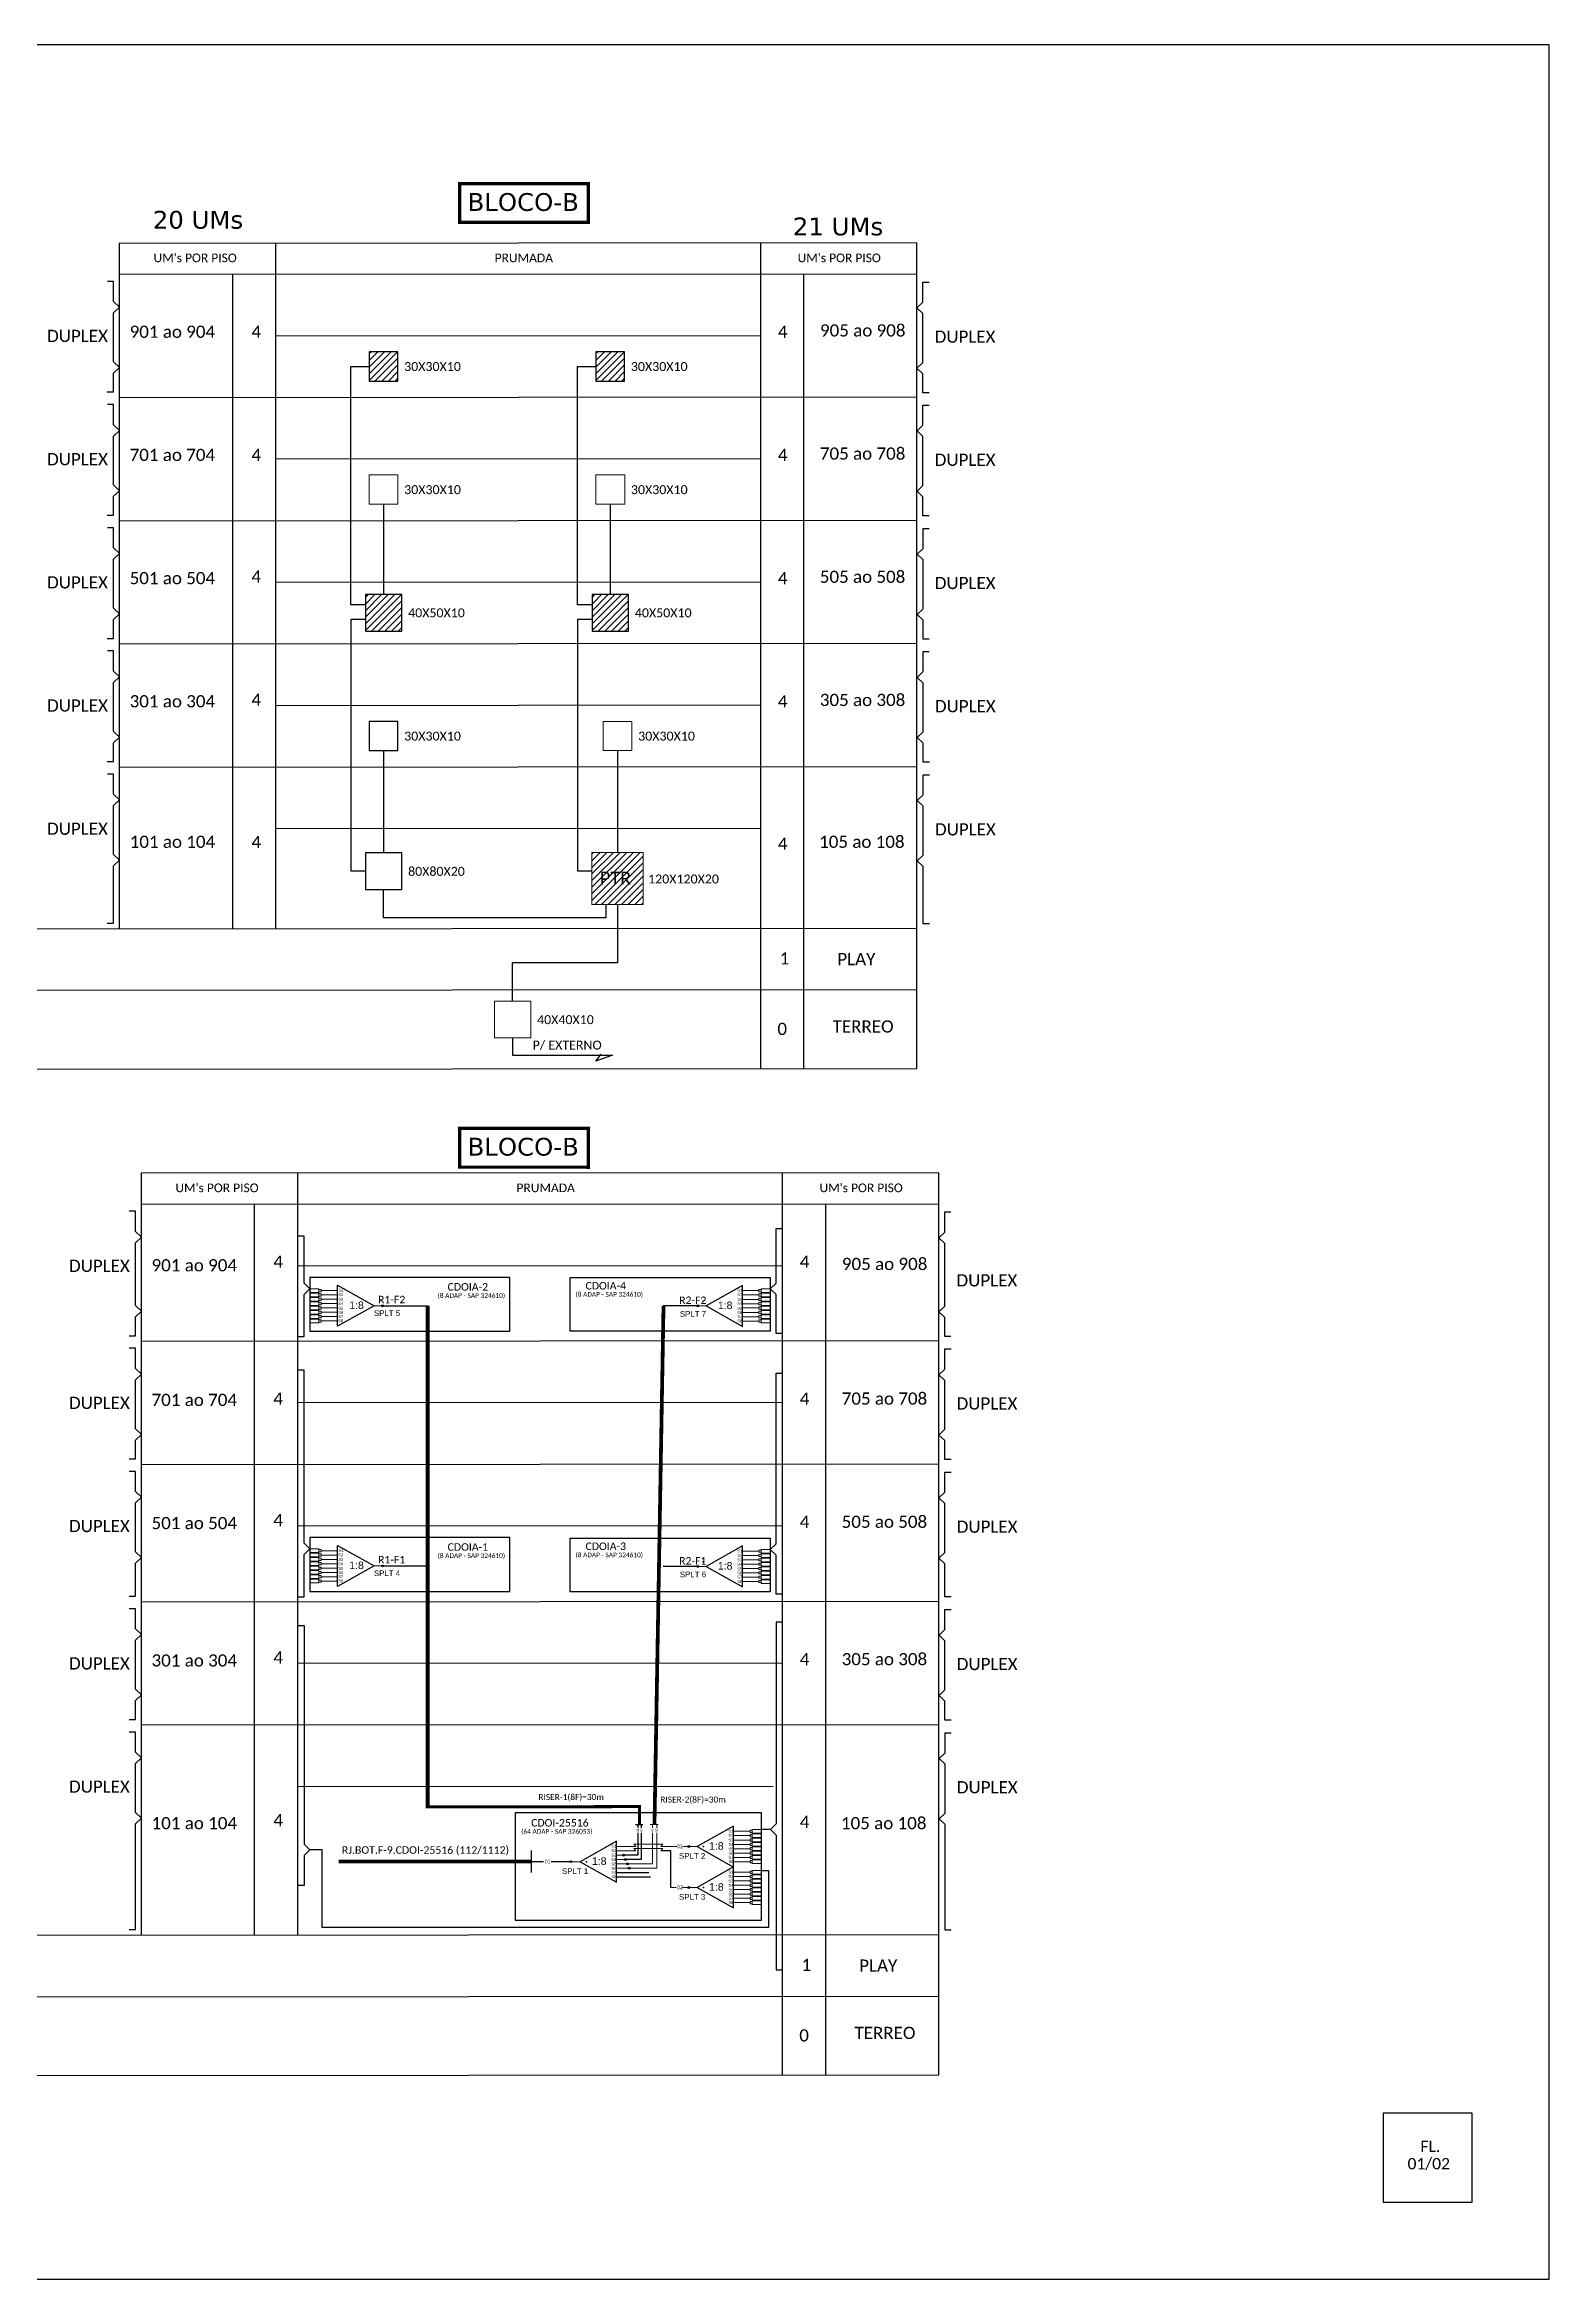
# Model space of a CAD drawing. Extents: x -4 to 1788, y 1 to 595.
# Drawn here: x 437 to 837, y 1 to 595 of the extents above; entities that cross this region are included whole.
import ezdxf
from ezdxf.enums import TextEntityAlignment as Align

# ---------------------------------------------------------------- set-up
doc = ezdxf.new("R2010")
doc.units = 0
doc.layers.add('CAP a instalar', color=1, linetype='Continuous')
doc.layers.add('label_cabos', color=7, linetype='Continuous')
doc.styles.add('ARIAL', font='arial.ttf')
doc.styles.add('siredit', font='verdana.ttf')
doc.styles.add('WMF-Calibri0', font='calibri.ttf')
doc.linetypes.add('RESERVA', pattern='A,0.5,-0.15,["RESERVA",Standard,S=0.18,R=0,X=0,Y=-0.1],-1.3', length=1.95)

# ---------------------------------------------------------------- blocks, each defined once
blk = doc.blocks.new('SPLT_1-8_SC-APC_ESQ')
at = {"color": 3, "lineweight": 0}
for points in [[(2.41, -3.02), (0, -3.02)], [(2.41, -4), (0, -4)], [(2.41, -4.17), (0, -4.17)], [(2.41, -5.16), (0, -5.16)], [(2.41, -5.32), (0, -5.32)], [(2.41, -3.02), (2.41, -4)], [(2.41, -4.17), (2.41, -5.16)], [(2.41, -5.32), (2.41, -6.31)], [(2.99, -3.51), (7.37, -3.51)], [(7.37, -4.66), (2.99, -4.66)], [(7.37, -5.82), (2.99, -5.82)], [(2.41, -6.31), (0, -6.31)], [(2.41, -6.48), (0, -6.48)], [(2.41, -7.46), (0, -7.46)], [(2.41, -7.63), (0, -7.63)], [(2.41, -8.62), (0, -8.62)], [(2.41, -8.78), (0, -8.78)], [(2.41, -9.77), (0, -9.77)], [(2.41, -9.94), (0, -9.94)], [(2.41, -10.92), (0, -10.92)], [(2.41, -11.09), (0, -11.09)], [(2.41, -6.48), (2.41, -7.46)], [(2.41, -7.63), (2.41, -8.62)], [(2.41, -8.78), (2.41, -9.77)], [(2.41, -9.94), (2.41, -10.92)], [(2.41, -11.09), (2.41, -12.08)], [(7.37, -6.97), (2.99, -6.97)], [(7.37, -8.12), (2.99, -8.12)], [(7.37, -9.28), (2.99, -9.28)], [(7.37, -10.43), (2.99, -10.43)], [(7.37, -11.58), (2.99, -11.58)], [(2.41, -12.08), (0, -12.08)]]:
    blk.add_lwpolyline(points, dxfattribs=at)
for points in [[(2.99, -3.22), (2.41, -3.22), (2.41, -3.8), (2.99, -3.8)], [(2.99, -4.38), (2.41, -4.38), (2.41, -4.95), (2.99, -4.95)], [(2.99, -5.53), (2.41, -5.53), (2.41, -6.1), (2.99, -6.1)], [(2.99, -6.68), (2.41, -6.68), (2.41, -7.26), (2.99, -7.26)], [(2.99, -7.84), (2.41, -7.84), (2.41, -8.41), (2.99, -8.41)], [(2.99, -8.99), (2.41, -8.99), (2.41, -9.56), (2.99, -9.56)], [(2.99, -10.14), (2.41, -10.14), (2.41, -10.72), (2.99, -10.72)], [(2.99, -11.3), (2.41, -11.3), (2.41, -11.87), (2.99, -11.87)]]:
    blk.add_lwpolyline(points, close=True, dxfattribs=at)
at = {"color": 1}
blk.add_lwpolyline([(7.37, -2.1), (17.04, -7.55), (7.37, -13), (7.37, -2.1)], dxfattribs=at)
at = {"color": 1, "lineweight": 0}
blk.add_lwpolyline([(17.04, -7.55), (19.26, -7.55)], dxfattribs=at)
at = {"color": 1, "style": 'ARIAL'}
for s, height, p in [('S3', 0.75, (7.55, -6.18)), ('S2', 0.75, (7.56, -4.97)), ('S1', 0.75, (7.7, -3.78)), ('S5', 0.75, (7.55, -8.57)), ('S4', 0.75, (7.55, -7.36)), ('S6', 0.75, (7.55, -9.69)), ('S7', 0.75, (7.55, -10.78)), ('S8', 0.75, (7.55, -11.9)), ('1:8', 2, (10.45, -8.4))]:
    blk.add_text(s, height=height, dxfattribs=at).set_placement(p)
blk = doc.blocks.new('SPLITTER_')
blk.add_point((0, 0))
at = {"style": 'ARIAL', "flags": 4}
blk.add_attdef('SPLT', (0, -3.26), '', height=1.5, dxfattribs=at)
blk = doc.blocks.new('SPLT_1-8_SC-APC')
at = {"color": 1}
blk.add_lwpolyline([(-7.37, -2.1), (-17.04, -7.55), (-7.37, -13), (-7.37, -2.1)], dxfattribs=at)
at = {"color": 3, "lineweight": 0}
for points in [[(-2.99, -3.51), (-7.37, -3.51)], [(-7.37, -4.66), (-2.99, -4.66)], [(-7.37, -5.82), (-2.99, -5.82)], [(-2.41, -3.02), (-2.41, -4)], [(-2.41, -3.02), (0, -3.02)], [(-2.41, -4), (0, -4)], [(-2.41, -4.17), (-2.41, -5.16)], [(-2.41, -4.17), (0, -4.17)], [(-2.41, -5.16), (0, -5.16)], [(-2.41, -5.32), (-2.41, -6.31)], [(-2.41, -5.32), (0, -5.32)], [(-7.37, -6.97), (-2.99, -6.97)], [(-7.37, -8.12), (-2.99, -8.12)], [(-7.37, -9.28), (-2.99, -9.28)], [(-7.37, -10.43), (-2.99, -10.43)], [(-7.37, -11.58), (-2.99, -11.58)], [(-2.41, -6.31), (0, -6.31)], [(-2.41, -6.48), (-2.41, -7.46)], [(-2.41, -6.48), (0, -6.48)], [(-2.41, -7.46), (0, -7.46)], [(-2.41, -7.63), (-2.41, -8.62)], [(-2.41, -7.63), (0, -7.63)], [(-2.41, -8.62), (0, -8.62)], [(-2.41, -8.78), (-2.41, -9.77)], [(-2.41, -8.78), (0, -8.78)], [(-2.41, -9.77), (0, -9.77)], [(-2.41, -9.94), (-2.41, -10.92)], [(-2.41, -9.94), (0, -9.94)], [(-2.41, -10.92), (0, -10.92)], [(-2.41, -11.09), (-2.41, -12.08)], [(-2.41, -11.09), (0, -11.09)], [(-2.41, -12.08), (0, -12.08)]]:
    blk.add_lwpolyline(points, dxfattribs=at)
for points in [[(-2.99, -3.22), (-2.41, -3.22), (-2.41, -3.8), (-2.99, -3.8)], [(-2.99, -4.38), (-2.41, -4.38), (-2.41, -4.95), (-2.99, -4.95)], [(-2.99, -5.53), (-2.41, -5.53), (-2.41, -6.1), (-2.99, -6.1)], [(-2.99, -6.68), (-2.41, -6.68), (-2.41, -7.26), (-2.99, -7.26)], [(-2.99, -7.84), (-2.41, -7.84), (-2.41, -8.41), (-2.99, -8.41)], [(-2.99, -8.99), (-2.41, -8.99), (-2.41, -9.56), (-2.99, -9.56)], [(-2.99, -10.14), (-2.41, -10.14), (-2.41, -10.72), (-2.99, -10.72)], [(-2.99, -11.3), (-2.41, -11.3), (-2.41, -11.87), (-2.99, -11.87)]]:
    blk.add_lwpolyline(points, close=True, dxfattribs=at)
at = {"color": 1, "lineweight": 0}
blk.add_lwpolyline([(-17.04, -7.55), (-19.26, -7.55)], dxfattribs=at)
at = {"color": 1, "style": 'ARIAL'}
for s, height, p in [('S1', 0.75, (-8.74, -3.78)), ('S2', 0.75, (-8.74, -4.97)), ('S3', 0.75, (-8.74, -6.18)), ('1:8', 2, (-13.91, -8.4)), ('S4', 0.75, (-8.74, -7.36)), ('S5', 0.75, (-8.74, -8.57)), ('S6', 0.75, (-8.74, -9.69)), ('S7', 0.75, (-8.74, -10.78)), ('S8', 0.75, (-8.74, -11.9))]:
    blk.add_text(s, height=height, dxfattribs=at).set_placement(p)
blk = doc.blocks.new('SPLITTER FUTURO')
blk.add_point((0, 0))
at = {"style": 'ARIAL', "text_generation_flag": 6, "flags": 4}
for tag, p, height in [('SPLT', (-6.22, -4.1), 1.5), ('INSTAL.', (-6.25, -6.09), 1.25)]:
    blk.add_attdef(tag, p, '', height=height, rotation=180, dxfattribs=at)

msp = doc.modelspace()

# ---------------------------------------------------------------- hatches: boundary and pattern name
h = msp.add_hatch()
h.set_pattern_fill('ANSI31', color=1, scale=10, style=0)
h.set_pattern_definition([(45, (-95.8005, 118.3295), (-0.8838835, 0.8838835), [])])
h.paths.add_polyline_path([(531.11, 513.59), (523.45, 513.61), (523.45, 505.87), (531.11, 505.85)])
h.paths.add_polyline_path([(527.7, 506.65), (527.7, 511.79)], flags=16)
h = msp.add_hatch()
h.set_pattern_fill('ANSI31', color=1, scale=10, style=0)
h.set_pattern_definition([(45, (-35.532, 118.3295), (-0.8838835, 0.8838835), [])])
h.paths.add_polyline_path([(591.38, 513.59), (583.72, 513.61), (583.72, 505.87), (591.38, 505.85)])
h.paths.add_polyline_path([(587.97, 506.65), (587.97, 511.79)], flags=16)
h = msp.add_hatch()
h.set_pattern_fill('ANSI31', color=1, scale=10, style=0)
h.set_pattern_definition([(45, (-94.7904, 53.8315), (-0.8838835, 0.8838835), [])])
h.paths.add_polyline_path([(532.12, 449.09), (522.55, 449.09), (522.55, 439.39), (532.12, 439.39)])
h.paths.add_polyline_path([(528.71, 442.15), (528.71, 447.3)], flags=16)
h = msp.add_hatch()
h.set_pattern_fill('ANSI31', color=1, scale=10, style=0)
h.set_pattern_definition([(45, (-34.5218, 53.8315), (-0.8838835, 0.8838835), [])])
h.paths.add_polyline_path([(592.39, 449.09), (582.82, 449.09), (582.82, 439.39), (592.39, 439.39)])
h.paths.add_polyline_path([(588.98, 442.15), (588.98, 447.3)], flags=16)
h = msp.add_hatch()
h.set_pattern_fill('ANSI31', color=1, scale=10, style=0)
h.set_pattern_definition([(45, (-65.6561, -17.2153), (-0.8838835, 0.8838835), [])])
h.paths.add_polyline_path([(596.27, 380.51), (582.7, 380.51), (582.7, 366.75), (596.27, 366.75)])
h.paths.add_polyline_path([(583.94, 371.1), (594.02, 371.1), (594.02, 376.25), (583.94, 376.25)], flags=24)
h = msp.add_hatch(color=3)
h.dxf.hatch_style = 1
edge = h.paths.add_edge_path()
edge.add_arc((526.99, 260.03), 0.242, 0, 360)
h = msp.add_hatch(color=3)
h.dxf.hatch_style = 1
edge = h.paths.add_edge_path()
edge.add_arc((610.81, 260.02), 0.242, 0, 360)
h = msp.add_hatch(color=3)
h.dxf.hatch_style = 1
edge = h.paths.add_edge_path()
edge.add_arc((526.99, 190.89), 0.242, 0, 360)
h = msp.add_hatch(color=3)
h.dxf.hatch_style = 1
edge = h.paths.add_edge_path()
edge.add_arc((610.81, 190.76), 0.242, 0, 360)
h = msp.add_hatch(color=3)
h.dxf.hatch_style = 1
edge = h.paths.add_edge_path()
edge.add_arc((591.11, 114), 0.242, 0, 360)
h = msp.add_hatch(color=3)
h.dxf.hatch_style = 1
edge = h.paths.add_edge_path()
edge.add_arc((591.61, 112.85), 0.242, 0, 360)
h = msp.add_hatch(color=3)
h.dxf.hatch_style = 1
edge = h.paths.add_edge_path()
edge.add_arc((608.46, 116.31), 0.242, 0, 360)
h = msp.add_hatch(color=3)
h.dxf.hatch_style = 1
edge = h.paths.add_edge_path()
edge.add_arc((577.11, 112.28), 0.242, 0, 360)
h = msp.add_hatch(color=3)
h.dxf.hatch_style = 1
edge = h.paths.add_edge_path()
edge.add_arc((592.11, 111.7), 0.242, 0, 360)
h = msp.add_hatch(color=3)
h.dxf.hatch_style = 1
edge = h.paths.add_edge_path()
edge.add_arc((592.61, 110.54), 0.242, 0, 360)
h = msp.add_hatch(color=3)
h.dxf.hatch_style = 1
edge = h.paths.add_edge_path()
edge.add_arc((608.46, 105.41), 0.242, 0, 360)

# ---------------------------------------------------------------- linework, layer by layer
for p, q in [((837.17, 595.26), (-3.83, 595.26)), ((837.17, 1.26), (837.17, 595.26)), ((-3.83, 1.26), (837.17, 1.26))]:
    msp.add_line(p, q)
at = {"color": 5}
for p, q in [((526.99, 260.03), (539.01, 260.03)), ((526.99, 190.89), (539.01, 190.89))]:
    msp.add_line(p, q, dxfattribs=at)
at = {"color": 6}
for p, q in [((610.81, 260.02), (601.6, 260.02)), ((610.81, 190.76), (601.6, 190.76))]:
    msp.add_line(p, q, dxfattribs=at)
for points in [[(174.9, 542.25), (174.9, 322.8), (669.07, 323.15), (669.07, 542.6)], [(457.1, 360.28), (457.1, 542.6)], [(498.69, 360.32), (498.69, 542.6)], [(627.48, 542.6), (627.48, 323.12)], [(487.12, 534.37), (487.12, 360.31)], [(639.05, 323.13), (639.05, 534.37)], [(498.69, 517.88), (627.48, 517.97)], [(457.1, 501.48), (669.07, 501.63)], [(498.69, 485.14), (627.48, 485.23)], [(457.1, 468.73), (669.07, 468.88)], [(498.69, 452.38), (627.48, 452.48)], [(457.1, 435.99), (669.07, 436.14)], [(498.69, 419.63), (627.48, 419.74)], [(457.1, 403.25), (669.07, 403.4)], [(498.69, 386.89), (627.48, 386.99)], [(174.9, 360.1), (669.07, 360.45)], [(174.9, 343.73), (669.07, 344.08)], [(174.9, 295.05), (174.9, 55.26), (674.88, 55.61), (674.88, 295.4)], [(462.91, 92.75), (462.91, 295.4)], [(504.5, 92.78), (504.5, 295.4)], [(633.29, 295.4), (633.29, 55.58)], [(492.93, 287.18), (492.93, 92.77)], [(644.86, 55.59), (644.86, 287.18)], [(504.5, 270.69), (633.29, 270.78)], [(462.91, 250.63), (674.88, 250.78)], [(504.5, 234.29), (633.29, 234.38)], [(462.91, 217.88), (674.88, 218.03)], [(504.5, 201.53), (633.29, 201.63)], [(462.91, 181.37), (674.88, 181.52)], [(504.5, 165.01), (633.29, 165.11)], [(462.91, 148.62), (674.88, 148.77)], [(504.5, 132.27), (630.89, 132.37)], [(174.9, 92.56), (674.88, 92.91)], [(174.9, 76.19), (674.88, 76.54)]]:
    msp.add_lwpolyline(points)
at = {"color": 0}
for points in [[(669.07, 542.6), (457.1, 542.45)], [(457.1, 534.22), (669.07, 534.37)], [(674.88, 295.4), (462.91, 295.25)], [(462.91, 287.03), (674.88, 287.18)]]:
    msp.add_lwpolyline(points, dxfattribs=at)
at = {"color": 1}
for points in [[(453.87, 502.94), (455.52, 502.94), (455.53, 507.97), (457.1, 509.48), (455.53, 510.98), (455.53, 524), (457.1, 525.5), (455.53, 527.01), (455.53, 532.35), (453.88, 532.35)], [(672.3, 502.76), (670.65, 502.76), (670.64, 507.78), (669.07, 509.29), (670.64, 510.8), (670.64, 523.81), (669.07, 525.32), (670.64, 526.83), (670.64, 532.16), (672.29, 532.16)], [(453.87, 470.18), (455.52, 470.18), (455.53, 475.21), (457.1, 476.71), (455.53, 478.22), (455.53, 491.24), (457.1, 492.74), (455.53, 494.25), (455.53, 499.58), (453.88, 499.59)], [(672.32, 470.01), (670.67, 470.01), (670.66, 475.04), (669.1, 476.55), (670.66, 478.06), (670.66, 491.07), (669.1, 492.58), (670.66, 494.08), (670.66, 499.42), (672.31, 499.42)], [(453.87, 437.44), (455.52, 437.44), (455.53, 442.46), (457.1, 443.97), (455.53, 445.48), (455.53, 458.49), (457.1, 460), (455.53, 461.51), (455.53, 466.84), (453.88, 466.84)], [(672.35, 437.27), (670.69, 437.27), (670.69, 442.3), (669.12, 443.8), (670.69, 445.31), (670.69, 458.33), (669.12, 459.83), (670.69, 461.34), (670.69, 466.67), (672.34, 466.68)], [(453.87, 404.69), (455.52, 404.69), (455.53, 409.72), (457.1, 411.23), (455.53, 412.73), (455.53, 425.75), (457.1, 427.26), (455.53, 428.76), (455.53, 434.1), (453.88, 434.1)], [(672.37, 404.53), (670.72, 404.53), (670.71, 409.55), (669.14, 411.06), (670.71, 412.57), (670.71, 425.58), (669.14, 427.09), (670.71, 428.6), (670.71, 433.93), (672.36, 433.93)], [(453.87, 361.75), (455.52, 361.75), (455.53, 376.97), (457.1, 378.48), (455.53, 379.99), (455.53, 393), (457.1, 394.51), (455.53, 396.02), (455.53, 401.35), (453.88, 401.35)], [(672.39, 361.58), (670.74, 361.58), (670.73, 376.81), (669.17, 378.32), (670.73, 379.82), (670.73, 392.84), (669.17, 394.34), (670.73, 395.85), (670.73, 401.19), (672.38, 401.19)], [(561.59, 331.22), (561.59, 326.67), (588.12, 326.67)], [(583.71, 325.08), (585.12, 326.91)], [(588.12, 326.67), (583.71, 325.08)], [(459.69, 252.09), (461.34, 252.09), (461.35, 257.12), (462.91, 258.62), (461.35, 260.13), (461.35, 276.8), (462.91, 278.31), (461.35, 279.82), (461.35, 285.15), (459.7, 285.15)], [(678.11, 251.91), (676.46, 251.9), (676.45, 256.93), (674.88, 258.44), (676.45, 259.95), (676.45, 276.62), (674.88, 278.12), (676.45, 279.63), (676.45, 284.97), (678.1, 284.98)], [(459.69, 219.33), (461.34, 219.33), (461.35, 224.35), (462.91, 225.86), (461.35, 227.37), (461.35, 240.38), (462.91, 241.89), (461.35, 243.4), (461.35, 248.73), (459.7, 248.73)], [(678.14, 219.16), (676.48, 219.16), (676.48, 224.19), (674.91, 225.69), (676.47, 227.2), (676.47, 240.22), (674.91, 241.72), (676.47, 243.23), (676.47, 248.57), (678.13, 248.57)], [(459.69, 182.81), (461.34, 182.81), (461.35, 191.61), (462.91, 193.12), (461.35, 194.63), (461.35, 207.64), (462.91, 209.15), (461.35, 210.66), (461.35, 215.99), (459.7, 215.99)], [(678.16, 182.65), (676.51, 182.65), (676.5, 191.44), (674.93, 192.95), (676.5, 194.46), (676.5, 207.47), (674.93, 208.98), (676.5, 210.49), (676.5, 215.82), (678.15, 215.82)], [(459.69, 150.07), (461.34, 150.07), (461.35, 155.09), (462.91, 156.6), (461.35, 158.11), (461.35, 171.13), (462.91, 172.63), (461.35, 174.14), (461.35, 179.47), (459.7, 179.47)], [(678.18, 149.9), (676.53, 149.9), (676.52, 154.93), (674.95, 156.44), (676.52, 157.94), (676.52, 170.96), (674.95, 172.47), (676.52, 173.97), (676.52, 179.31), (678.17, 179.31)], [(459.69, 94.21), (461.34, 94.21), (461.35, 122.35), (462.91, 123.86), (461.35, 125.37), (461.35, 138.38), (462.91, 139.89), (461.35, 141.4), (461.35, 146.73), (459.7, 146.73)], [(678.21, 94.04), (676.55, 94.04), (676.55, 122.18), (674.98, 123.69), (676.54, 125.2), (676.54, 138.21), (674.98, 139.72), (676.54, 141.23), (676.54, 146.56), (678.2, 146.56)], [(566.65, 109.37), (566.65, 115.21)], [(589.23, 117.72), (579.56, 112.27), (589.23, 106.82), (589.23, 117.72)]]:
    msp.add_lwpolyline(points, dxfattribs=at)
for points in [[(531.11, 513.62), (523.45, 513.62), (523.45, 505.85), (531.11, 505.85)], [(591.38, 513.62), (583.72, 513.62), (583.72, 505.85), (591.38, 505.85)], [(532.12, 449.12), (522.49, 449.12), (522.49, 439.36), (532.12, 439.36)], [(592.39, 449.12), (582.76, 449.12), (582.76, 439.36), (592.39, 439.36)], [(560.85, 267.58), (507.72, 267.58), (507.72, 253.26), (560.85, 253.26)], [(576.94, 267.57), (630.07, 267.57), (630.07, 253.25), (576.94, 253.25)], [(560.85, 198.44), (507.72, 198.44), (507.72, 184.12), (560.85, 184.12)], [(576.94, 198.31), (630.07, 198.31), (630.07, 183.99), (576.94, 183.99)], [(627.72, 125.28), (562.32, 125.28), (562.32, 96.7), (627.72, 96.7)]]:
    msp.add_lwpolyline(points, close=True, dxfattribs=at)
at = {"color": 3}
for points in [[(522.49, 446.39), (518.57, 446.39), (518.56, 509.74), (523.45, 509.74)], [(582.76, 446.39), (578.84, 446.39), (578.83, 509.74), (583.72, 509.74)], [(527.29, 473.12), (527.3, 449.12)], [(587.56, 473.12), (587.57, 449.12)], [(522.48, 375.53), (518.68, 375.53), (518.69, 442.51), (522.49, 442.51)], [(582.75, 375.53), (578.95, 375.53), (578.96, 442.51), (582.76, 442.51)], [(527.29, 407.62), (527.29, 380.41)], [(589.49, 407.62), (589.49, 380.41)], [(586.36, 366.75), (586.36, 363.19), (527.29, 363.19), (527.29, 370.65)], [(589.49, 366.75), (589.49, 351.21), (561.52, 351.21), (561.52, 340.98)], [(633.29, 252.65), (631.64, 252.65), (631.63, 263.04), (630.07, 264.55), (631.63, 266.06), (631.63, 280.57), (633.29, 280.57)], [(504.5, 251.83), (506.16, 251.83), (506.16, 263.05), (507.72, 264.56), (506.16, 266.07), (506.16, 278.57), (504.51, 278.57)], [(504.5, 182.69), (506.16, 182.69), (506.16, 193.91), (507.72, 195.42), (506.16, 196.93), (506.16, 242.94), (504.51, 242.94)], [(633.29, 183.39), (631.64, 183.39), (631.63, 193.78), (630.07, 195.29), (631.63, 196.8), (631.63, 242.13), (633.29, 242.13)], [(504.49, 175.03), (506.15, 175.03), (506.16, 116.93), (507.72, 115.42), (506.16, 113.91), (506.16, 111.35), (506.16, 111.35), (506.16, 105.94), (506.16, 105.94), (504.5, 105.94)], [(633.29, 175.97), (631.64, 175.97), (631.69, 122.35), (630.12, 120.84), (631.69, 119.33), (631.64, 113.36), (631.64, 113.36), (631.64, 113.36), (631.64, 83.53), (633.29, 83.53)], [(630.12, 120.84), (627.72, 120.84)], [(510.97, 115.42), (507.72, 115.42)], [(627.72, 109.94), (629.61, 109.94), (629.61, 94.75), (510.98, 94.75), (510.97, 115.42)], [(566.65, 112.29), (569.81, 112.29)], [(571.88, 112.28), (577.11, 112.28)]]:
    msp.add_lwpolyline(points, dxfattribs=at)
at = {"lineweight": 0}
for points in [[(531.12, 480.89), (523.46, 480.89), (523.46, 473.12), (531.12, 473.12)], [(591.39, 480.89), (583.73, 480.89), (583.73, 473.12), (591.39, 473.12)], [(593.32, 415.39), (585.66, 415.39), (585.66, 407.62), (593.32, 407.62)], [(566.4, 340.98), (556.77, 340.98), (556.77, 331.22), (566.4, 331.22)]]:
    msp.add_lwpolyline(points, close=True, dxfattribs=at)
for points in [[(531.12, 415.39), (523.46, 415.39), (523.46, 407.62), (531.12, 407.62)], [(532.11, 380.41), (522.48, 380.41), (522.48, 370.65), (532.11, 370.65)]]:
    msp.add_lwpolyline(points, close=True)
at = {"color": 1, "lineweight": 0}
msp.add_lwpolyline([(596.27, 380.51), (582.7, 380.51), (582.7, 366.75), (596.27, 366.75)], close=True, dxfattribs=at)
at = {"color": 5}
msp.add_lwpolyline([(595.36, 122.12, 0.8, 0.8, 0), (595.36, 126.9, 0.8, 0.8, 0), (539.01, 126.87, 1, 1, 0), (539.01, 260.03, 1, 1, 0)], format="xyseb", dxfattribs=at)
at = {"color": 6, "const_width": 1}
msp.add_lwpolyline([(599.31, 122.12), (601.71, 260.02)], dxfattribs=at)
at = {"color": 5}
for points in [[(594.89, 119.97), (594.89, 114), (591.11, 114)], [(595.81, 119.97), (595.81, 112.85), (591.61, 112.85)], [(594.29, 122.12), (596.17, 122.12)], [(594.89, 122.12), (594.89, 121.25)], [(595.81, 122.12), (595.81, 121.25)]]:
    msp.add_lwpolyline(points, dxfattribs=at)
at = {"color": 6, "lineweight": 0}
for points in [[(592.35, 111.7), (598.74, 111.7), (598.74, 119.97)], [(592.85, 110.54), (599.9, 110.54), (599.9, 119.97)], [(598.15, 122.12), (600.25, 122.12)], [(598.74, 122.12), (598.74, 121.25)], [(599.9, 122.12), (599.9, 121.25)]]:
    msp.add_lwpolyline(points, dxfattribs=at)
at = {"color": 7, "lineweight": 0}
for points in [[(589.23, 116.31), (594.33, 116.31)], [(589.23, 115.16), (590.61, 115.16)], [(589.23, 115.16), (594.33, 115.16)], [(589.23, 114), (591.11, 114)], [(594.33, 116.31), (593.78, 116.93), (594.3, 116.93)], [(594.33, 115.16), (593.78, 115.78), (594.3, 115.78)], [(600.98, 116.31), (601.54, 116.93), (594.3, 116.93)], [(600.98, 115.16), (601.54, 115.78), (594.3, 115.78)], [(605.23, 116.31), (600.98, 116.31)], [(608.22, 116.31), (606.83, 116.31)], [(589.23, 112.85), (591.61, 112.85)], [(589.23, 111.7), (592.11, 111.7)], [(589.23, 110.54), (592.61, 110.54)], [(605.09, 105.41), (603.7, 105.41)], [(608.22, 105.41), (606.83, 105.41)]]:
    msp.add_lwpolyline(points, dxfattribs=at)
at = {"color": 7}
msp.add_lwpolyline([(603.7, 105.41), (603.7, 115.16), (600.98, 115.16)], dxfattribs=at)
at = {"color": 1, "const_width": 1}
msp.add_lwpolyline([(515.35, 112.29), (566.65, 112.29)], dxfattribs=at)
at = {"color": 1, "lineweight": 0}
msp.add_lwpolyline([(579.56, 112.27), (577.34, 112.27)], dxfattribs=at)
at = {"color": 8, "linetype": 'RESERVA', "ltscale": 4}
for points in [[(589.23, 109.39), (597.79, 109.39)], [(589.23, 108.24), (598.29, 108.24)]]:
    msp.add_lwpolyline(points, dxfattribs=at)
at = {"color": 0}
msp.add_lwpolyline([(816.67, 45.46), (792.97, 45.46), (792.97, 21.75), (816.67, 21.75)], close=True, dxfattribs=at)
at = {"color": 3}
for centre in [(526.99, 260.03), (610.81, 260.02), (526.99, 190.89), (610.81, 190.76), (591.11, 114), (591.61, 112.85), (608.46, 116.31), (577.11, 112.28), (592.11, 111.7), (592.61, 110.54), (608.46, 105.41)]:
    msp.add_circle(centre, 0.242, dxfattribs=at)
at = {"layer": 'CAP a instalar', "color": 7, "linetype": 'Continuous', "ltscale": 5, "const_width": 0.876}
for points in [[(547.51, 558.31), (581.76, 558.3), (581.75, 548.01), (547.51, 548.02)], [(547.51, 307.18), (581.76, 307.17), (581.75, 296.88), (547.51, 296.89)]]:
    msp.add_lwpolyline(points, close=True, dxfattribs=at)

# ---------------------------------------------------------------- block references
for p in [(507.72, 267.58), (507.72, 198.44)]:
    msp.add_blockref('SPLT_1-8_SC-APC_ESQ', p)
ref = msp.add_blockref('SPLITTER FUTURO', (526.3, 261.43), dxfattribs=dict(xscale=-1))
ref.add_attrib('SPLT', 'SPLT 5', (524.72, 257.34), dxfattribs={"height": 1.5, "rotation": 180, "style": 'ARIAL', "text_generation_flag": 6})
at = {"color": 3}
for p in [(630.07, 267.57), (630.07, 198.31), (627.72, 123.85), (627.72, 112.96)]:
    msp.add_blockref('SPLT_1-8_SC-APC', p, dxfattribs=at)
ref = msp.add_blockref('SPLITTER FUTURO', (612.27, 261.23))
ref.add_attrib('SPLT', 'SPLT 7', (606.05, 257.14), dxfattribs={"height": 1.5, "rotation": 180, "style": 'ARIAL', "text_generation_flag": 6})
ref = msp.add_blockref('SPLITTER FUTURO', (526.3, 192.29), dxfattribs=dict(xscale=-1))
ref.add_attrib('SPLT', 'SPLT 4', (524.72, 188.19), dxfattribs={"height": 1.5, "rotation": 180, "style": 'ARIAL', "text_generation_flag": 6})
ref = msp.add_blockref('SPLITTER FUTURO', (612.27, 191.97))
ref.add_attrib('SPLT', 'SPLT 6', (606.05, 187.88), dxfattribs={"height": 1.5, "rotation": 180, "style": 'ARIAL', "text_generation_flag": 6})
ref = msp.add_blockref('SPLITTER_', (612.37, 116.31), dxfattribs=dict(xscale=-1))
ref.add_attrib('SPLT', 'SPLT 2', (605.84, 113.05), dxfattribs={"height": 1.5, "style": 'ARIAL'})
ref = msp.add_blockref('SPLITTER_', (581.24, 112.27), dxfattribs=dict(xscale=-1))
ref.add_attrib('SPLT', 'SPLT 1', (574.71, 109.01), dxfattribs={"height": 1.5, "style": 'ARIAL'})
ref = msp.add_blockref('SPLITTER_', (612.37, 105.41), dxfattribs=dict(xscale=-1))
ref.add_attrib('SPLT', 'SPLT 3', (605.84, 102.15), dxfattribs={"height": 1.5, "style": 'ARIAL'})

# ---------------------------------------------------------------- texts
at = {"color": 0, "style": 'WMF-Calibri0'}
for s, p in [("UM's POR PISO", (466.15, 537.44)), ('PRUMADA', (556.82, 537.44)), ("UM's POR PISO", (637.36, 537.44)), ("UM's POR PISO", (471.96, 290.24)), ('PRUMADA', (562.63, 290.24)), ("UM's POR PISO", (643.18, 290.24))]:
    msp.add_text(s, height=2.3, dxfattribs=at).set_placement(p)
at = {"color": 1}
for s, height, style, p in [('DUPLEX', 3.24, 'WMF-Calibri0', (437.86, 516.23)), ('DUPLEX', 3.24, 'WMF-Calibri0', (673.78, 516.04)), ('DUPLEX', 3.24, 'WMF-Calibri0', (437.86, 483.46)), ('DUPLEX', 3.24, 'WMF-Calibri0', (673.8, 483.3)), ('DUPLEX', 3.24, 'WMF-Calibri0', (437.86, 450.72)), ('DUPLEX', 3.24, 'WMF-Calibri0', (673.82, 450.55)), ('DUPLEX', 3.24, 'WMF-Calibri0', (437.86, 417.98)), ('DUPLEX', 3.24, 'WMF-Calibri0', (673.85, 417.81)), ('DUPLEX', 3.24, 'WMF-Calibri0', (437.86, 385.23)), ('DUPLEX', 3.24, 'WMF-Calibri0', (673.87, 385.07)), ('DUPLEX', 3.24, 'WMF-Calibri0', (443.68, 269.03)), ('DUPLEX', 3.24, 'WMF-Calibri0', (679.59, 265.19)), ('CDOIA-2', 2, 'WMF-Calibri0', (544.32, 264.07)), ('CDOIA-4', 2, 'WMF-Calibri0', (580.98, 264.37)), ('DUPLEX', 3.24, 'WMF-Calibri0', (443.68, 232.61)), ('DUPLEX', 3.24, 'WMF-Calibri0', (679.61, 232.45)), ('DUPLEX', 3.24, 'WMF-Calibri0', (443.68, 199.87)), ('DUPLEX', 3.24, 'WMF-Calibri0', (679.64, 199.7)), ('CDOIA-1', 2, 'WMF-Calibri0', (544.32, 194.92)), ('CDOIA-3', 2, 'WMF-Calibri0', (580.98, 195.11)), ('DUPLEX', 3.24, 'WMF-Calibri0', (443.68, 163.35)), ('DUPLEX', 3.24, 'WMF-Calibri0', (679.66, 163.19)), ('DUPLEX', 3.24, 'WMF-Calibri0', (443.68, 130.61)), ('DUPLEX', 3.24, 'WMF-Calibri0', (679.68, 130.44)), ('CDOI-25516', 2, 'WMF-Calibri0', (566.53, 121.61)), ('RJ.BOT.F-9.CDOI-25516 (112/1112) ', 2, 'WMF-Calibri0', (516.23, 114.37)), ('1:8', 2, 'ARIAL', (582.69, 111.42)), ('S1', 0.75, 'ARIAL', (587.86, 116.04)), ('S2', 0.75, 'ARIAL', (587.86, 114.85)), ('S3', 0.75, 'ARIAL', (587.86, 113.64)), ('S4', 0.75, 'ARIAL', (587.86, 112.46)), ('S5', 0.75, 'ARIAL', (587.86, 111.25)), ('S6', 0.75, 'ARIAL', (587.86, 110.13)), ('S7', 0.75, 'ARIAL', (587.86, 109.04)), ('S8', 0.75, 'ARIAL', (587.86, 107.92))]:
    msp.add_text(s, height=height, dxfattribs=dict(at, style=style)).set_placement(p)
at = {"color": 7, "style": 'WMF-Calibri0'}
for s, height, p in [('901 ao 904', 3.24, (459.8, 517.34)), ('905 ao 908', 3.24, (643.31, 517.69)), ('30X30X10', 2.373, (532.76, 508.52)), ('30X30X10', 2.373, (593.03, 508.52)), ('701 ao 704', 3.24, (459.8, 484.6)), ('705 ao 708', 3.24, (643.27, 484.95)), ('30X30X10', 2.373, (532.77, 475.79)), ('30X30X10', 2.373, (593.04, 475.79)), ('501 ao 504', 3.24, (459.8, 451.85)), ('505 ao 508', 3.24, (643.26, 452.2)), ('40X50X10', 2.373, (533.82, 443.05)), ('40X50X10', 2.373, (594.09, 443.05)), ('301 ao 304', 3.24, (459.8, 419.11)), ('305 ao 308', 3.24, (643.26, 419.46)), ('30X30X10', 2.373, (532.77, 410.29)), ('30X30X10', 2.373, (594.97, 410.29)), ('101 ao 104', 3.24, (459.82, 381.76)), ('105 ao 108', 3.24, (643.07, 381.76)), ('80X80X20', 2.373, (533.81, 374.33)), ('PTR', 3.433, (584.8, 371.98)), ('120X120X20', 2.373, (597.61, 372.3)), ('PLAY', 3.24, (647.91, 350.57)), ('40X40X10', 2.373, (568.1, 334.91)), ('TERREO', 3.24, (646.66, 332.67)), ('P/ EXTERNO', 2.373, (566.92, 328.16)), ('901 ao 904', 3.24, (465.62, 269.19)), ('905 ao 908', 3.24, (649.12, 269.54)), ('701 ao 704', 3.24, (465.62, 233.4)), ('705 ao 708', 3.24, (649.08, 233.75)), ('501 ao 504', 3.24, (465.62, 200.66)), ('505 ao 508', 3.24, (649.07, 201.01)), ('301 ao 304', 3.24, (465.62, 164.14)), ('305 ao 308', 3.24, (649.07, 164.49)), ('101 ao 104', 3.24, (465.63, 120.9)), ('105 ao 108', 3.24, (648.88, 120.9)), ('PLAY', 3.24, (653.73, 83.03)), ('TERREO', 3.24, (652.47, 65.14))]:
    msp.add_text(s, height=height, dxfattribs=at).set_placement(p)
at = {"color": 5, "style": 'WMF-Calibri0'}
for s, height, p in [('R1-F2', 2, (525.83, 260.69)), ('R1-F1', 2, (525.83, 191.55)), ('RISER-1(8F)=30m', 1.6, (568.45, 128.65))]:
    msp.add_text(s, height=height, dxfattribs=at).set_placement(p)
at = {"color": 1, "style": 'WMF-Calibri0'}
for s, p in [('(8 ADAP - SAP 324610)', (550.63, 262.14)), ('(8 ADAP - SAP 324610)', (587.29, 262.45)), ('(8 ADAP - SAP 324610)', (550.63, 193)), ('(8 ADAP - SAP 324610)', (587.29, 193.19)), ('(64 ADAP - SAP 326053)', (573.35, 119.69))]:
    msp.add_text(s, height=1.25, dxfattribs=at).set_placement(p, align=Align.CENTER)
at = {"color": 6, "style": 'WMF-Calibri0'}
for s, height, p in [('R2-F2', 2, (605.87, 260.5)), ('R2-F1', 2, (605.87, 191.24)), ('RISER-2(8F)=30m', 1.6, (600.85, 127.98))]:
    msp.add_text(s, height=height, dxfattribs=at).set_placement(p)
at = {"style": 'ARIAL'}
for s, p in [('01', (594.88, 120.65)), ('02', (595.82, 120.65)), ('01', (598.74, 120.65)), ('02', (599.85, 120.65))]:
    msp.add_text(s, height=0.6, rotation=90, dxfattribs=at).set_placement(p, align=Align.MIDDLE_CENTER)
for s, p in [('01', (606.09, 116.35)), ('01', (570.9, 112.34)), ('02', (606.09, 105.45))]:
    msp.add_text(s, height=1, dxfattribs=at).set_placement(p, align=Align.MIDDLE_CENTER)
at = {"style": 'WMF-Calibri0'}
for s, p in [('FL.', (802.9, 35.09)), ('01/02', (799.48, 30.5))]:
    msp.add_text(s, height=3, dxfattribs=at).set_placement(p)
at = {"color": 7, "style": 'WMF-Calibri0', "flags": 4}
for tag, p in [('4', (493.47, 518.96)), ('4', (633.4, 518.95)), ('4', (493.47, 486.21)), ('4', (633.4, 486.21)), ('4', (493.47, 453.9)), ('4', (633.4, 453.46)), ('4', (493.47, 421.15)), ('4', (633.4, 420.72)), ('4', (493.48, 383.31)), ('4', (633.4, 382.87)), ('1', (633.85, 352.38)), ('0', (633.26, 333.64)), ('4', (499.28, 271.76)), ('4', (639.21, 271.75)), ('4', (499.28, 235.36)), ('4', (639.21, 235.35)), ('4', (499.28, 203.05)), ('4', (639.21, 202.61)), ('4', (499.28, 166.53)), ('4', (639.21, 166.09)), ('4', (499.29, 123.28)), ('4', (639.21, 122.85)), ('1', (639.66, 84.84)), ('0', (639.08, 66.1))]:
    msp.add_attdef(tag, text='XX', height=3.24, dxfattribs=at).set_placement(p, align=Align.MIDDLE_CENTER)
at = {"layer": 'label_cabos', "color": 7, "style": 'siredit'}
for s, p in [('BLOCO-B', (549.62, 551.09, 28)), ('20 UMs', (465.95, 546.37, 28)), ('21 UMs', (636.08, 544.59, 28)), ('BLOCO-B', (549.62, 299.97, 28))]:
    msp.add_text(s, height=4.727, rotation=359.96113, dxfattribs=at).set_placement(p)

doc.saveas('drawing.dxf')
